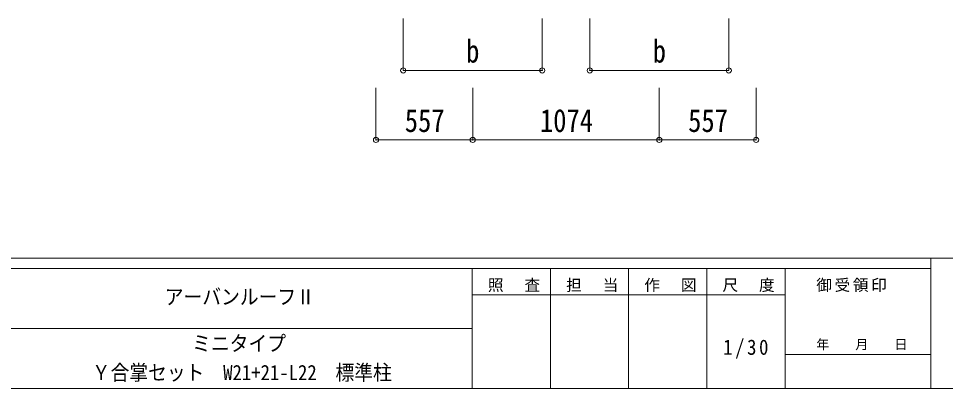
# Model space of a CAD drawing. Units: millimetres at full size, sheet at 1:30. Extents: x -8432 to 8432, y -5820 to 5820.
# Drawn here: x 89 to 5425, y -5820 to -3690 of the extents above; entities that cross this region are included whole.
import ezdxf
from ezdxf.enums import TextEntityAlignment as Align

# ---------------------------------------------------------------- set-up
doc = ezdxf.new("R2010")
doc.units = ezdxf.units.MM
doc.header["$LTSCALE"] = 30
doc.header["$PDMODE"] = 32
doc.header["$PDSIZE"] = 30
doc.layers.add('0-6_OTH_LINE', color=6, linetype='Continuous', lineweight=9)
doc.layers.add('F-0_240', color=7, linetype='Continuous', lineweight=9)
doc.styles.add('ＭＳ ゴシック', font='')
doc.styles.get('ＭＳ ゴシック').set_extended_font_data('MS Gothic')

msp = doc.modelspace()

# ---------------------------------------------------------------- linework, layer by layer
at = {"layer": '0-6_OTH_LINE'}
for p, q in [((2303.41, -3988.54), (2303.41, -3689.54)), ((3103.41, -3988.54), (3103.41, -3689.54)), ((3377.41, -3988.54), (3377.41, -3689.54)), ((4177.41, -3988.54), (4177.41, -3689.54)), ((2303.41, -3988.54), (3103.41, -3988.54)), ((3377.41, -3988.54), (4177.41, -3988.54)), ((2146.61, -4388.54), (2146.61, -4088.54)), ((2703.61, -4388.54), (2703.61, -4088.54)), ((3777.61, -4388.54), (3777.61, -4088.54)), ((4334.61, -4388.54), (4334.61, -4088.54)), ((2146.61, -4388.54), (2703.61, -4388.54)), ((2703.61, -4388.54), (3777.61, -4388.54)), ((3777.61, -4388.54), (4334.61, -4388.54))]:
    msp.add_line(p, q, dxfattribs=at)
for p in [(2303.41, -3988.54), (3103.41, -3988.54), (3377.41, -3988.54), (4177.41, -3988.54), (2146.61, -4388.54), (2703.61, -4388.54), (3777.61, -4388.54), (4334.61, -4388.54)]:
    msp.add_point(p, dxfattribs=at)
at = {"layer": 'F-0_240', "color": 5}
for p, q in [((-8432.06, -5070), (8007.94, -5070)), ((5341.19, -5070), (5341.19, -5820)), ((-8432.06, -5130), (5341.19, -5130)), ((2701.18, -5130), (2701.18, -5820)), ((3151.18, -5130), (3151.18, -5820)), ((3601.18, -5130), (3601.18, -5820)), ((4051.18, -5130), (4051.18, -5820)), ((4501.18, -5130), (4501.18, -5820)), ((2701.18, -5280), (4501.18, -5280)), ((-3448.82, -5475), (2701.18, -5475)), ((4501.18, -5625), (5341.19, -5625)), ((-8432.06, -5820), (8007.94, -5820))]:
    msp.add_line(p, q, dxfattribs=at)

# ---------------------------------------------------------------- texts
at = {"layer": '0-6_OTH_LINE', "color": 7, "style": 'ＭＳ ゴシック', "width": 0.85}
for s, p in [('b', (2665.91, -3982.54)), ('b', (3739.91, -3982.54)), ('557', (2312.61, -4382.54)), ('1074', (3090.61, -4382.54)), ('557', (3943.61, -4382.54))]:
    msp.add_text(s, height=132, dxfattribs=at).set_placement(p, align=Align.BOTTOM_LEFT)
at = {"layer": 'F-0_240', "style": 'ＭＳ ゴシック', "width": 0.9}
for s, p in [('アーバンルーフⅡ', (931.18, -5362.5)), ('ミニタイプ', (1088.68, -5630.88)), ('Ｙ合掌セット\u3000W21+21-L22\u3000標準柱', (511.18, -5798.5))]:
    msp.add_text(s, height=87.98, dxfattribs=at).set_placement(p, align=Align.BOTTOM_LEFT)
at = {"layer": 'F-0_240', "style": 'ＭＳ ゴシック'}
msp.add_text('年\u3000\u3000月\u3000\u3000日', height=54.99, dxfattribs=at).set_placement((4681.19, -5610), align=Align.BOTTOM_LEFT)
at = {"layer": 'F-0_240', "attachment_point": 7, "style": 'ＭＳ ゴシック'}
for s, insert, char_height in [('\\T1.17;照\u3000査', (2791.19, -5265), 65.98), ('\\T1.17;担\u3000当', (3241.19, -5265), 65.98), ('\\T1.17;作\u3000図', (3691.18, -5265), 65.98), ('\\T1.17;尺\u3000度', (4141.19, -5265), 65.98), ('\\T1.17;御受領印', (4681.18, -5265), 65.98), ('\\T1.28;\\W0.9;1/30', (4144.93, -5647.5), 87.98)]:
    msp.add_mtext(s, dxfattribs=dict(at, insert=insert, char_height=char_height))

doc.saveas('drawing.dxf')
